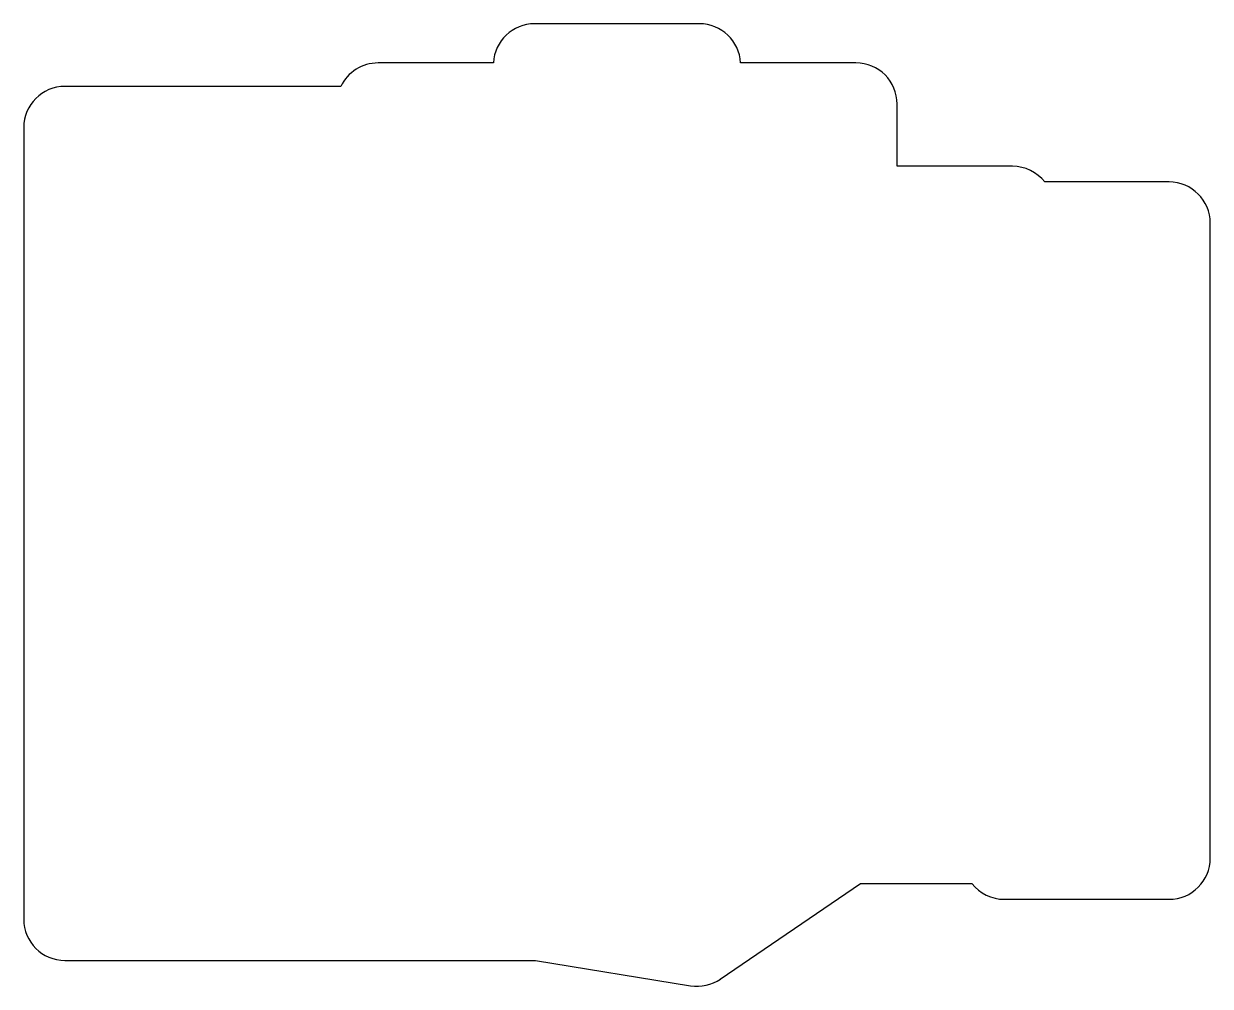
# Model space of a CAD drawing. Header units: millimetres. Extents: x 256 to 400, y -176 to -59.
import ezdxf

# ---------------------------------------------------------------- set-up
doc = ezdxf.new("R2010")
doc.units = ezdxf.units.MM

msp = doc.modelspace()

# ---------------------------------------------------------------- linework, layer by layer
for p, q in [((338, -58.81), (318, -58.81)), ((313.01, -63.56), (299, -63.56)), ((357, -63.56), (342.99, -63.56)), ((294.49, -66.41), (261, -66.41)), ((362, -76.1), (362, -68.56)), ((256, -71.41), (256, -167.41)), ((376, -76.1), (362, -76.1)), ((395, -78), (379.92, -78)), ((400, -160), (400, -83)), ((340.54, -174.67), (357.54, -163.1)), ((357.54, -163.1), (371.08, -163.1)), ((375, -165), (395, -165)), ((261, -172.41), (318.1, -172.41)), ((318.1, -172.41), (336.92, -175.48))]:
    msp.add_line(p, q)
for centre, start, end in [((318, -63.81), 90, 177.134), ((338, -63.81), 2.866, 90), ((299, -68.56), 90, 154.5324), ((357, -68.56), 0, 90), ((261, -71.41), 90, 180), ((376, -81.1), 38.3161, 90), ((395, -83), 0, 90), ((395, -160), 270, 0), ((375, -160), 218.3161, 270), ((261, -167.41), 180, 270), ((337.73, -170.54), 260.7476, 304.2487)]:
    msp.add_arc(centre, 5, start, end)

doc.saveas('drawing.dxf')
